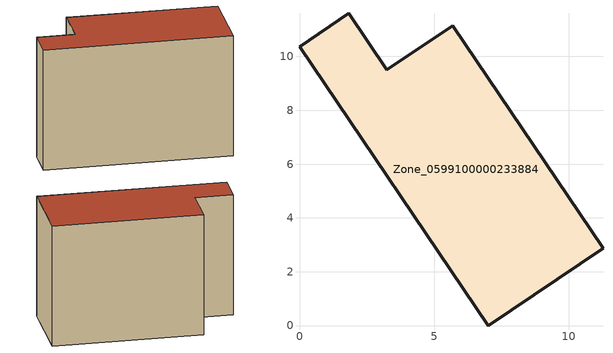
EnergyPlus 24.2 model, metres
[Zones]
Zone_0599100000233884
 floor ground (C_G): 7.01,0 0,10.36 1.83,11.6 3.25,9.5 5.69,11.15 11.28,2.88 z0.25
 wall outside (C_F): 3.25,9.5 1.83,11.6 0,10.36 7.01,0 11.28,2.88 5.69,11.15 3.25,9.5 z0.25:8.61
 roof outside (C_R): 11.28,2.88 5.69,11.15 3.25,9.5 1.83,11.6 0,10.36 7.01,0 z8.61
[BUILDING]
Pand.0599100000233884: North Axis=0; Terrain=City; Loads Convergence Tolerance Value=0.04; Temperature Convergence Tolerance Value=0.4; Solar Distribution=FullExterior; Maximum Number of Warmup Days=25; Minimum Number of Warmup Days=1
[Site:Location]
Rotterdam.The.Hague.AP_ZH_NLD Design_Conditions: Latitude=51.96; Longitude=4.45; Time Zone=1; Elevation=-4.5
[SITE:GROUNDTEMPERATURE:BUILDINGSURFACE]
18, 18, 18, 18, 18, 18, 18, 18, 18, 18, 18, 18
[MATERIAL] Thermal Absorptance=0.9; Solar Absorptance=0.7; Visible Absorptance=0.7
Name | Roughness | Thickness | Conductivity | Density | Specific Heat
G.TI.1975-1991 | MediumSmooth | 0.15 | 0.288461 | 540 | 1210
F.TI.1975-1991 | Rough | 0.3 | 0.230769 | 1920 | 840
R.TI.1975-1991 | MediumRough | 0.2 | 0.153846 | 1500 | 1000
[CONSTRUCTION]
C_G: G.TI.1975-1991
C_F: F.TI.1975-1991
C_R: R.TI.1975-1991
[ZONE]
Zone_0599100000233884: Type=1; Multiplier=1; Ceiling Height=Autocalculate; Volume=Autocalculate; Floor Area=autocalculate; Part of Total Floor Area=Yes
[ZONEINFILTRATION:DESIGNFLOWRATE]
Infil_Zone_0599100000233884: Zone or ZoneList or Space or SpaceList=Zone_0599100000233884; Schedule=AlwaysOn; Design Flow Rate Calculation Method=Flow/Area; Flow Rate per Floor Area=0.003; Constant Term Coefficient=1; Temperature Term Coefficient=0; Velocity Term Coefficient=0; Velocity Squared Term Coefficient=0
[HVACTEMPLATE:ZONE:IDEALLOADSAIRSYSTEM]
Zone_0599100000233884: Maximum Heating Supply Air Temperature=50; Minimum Cooling Supply Air Temperature=13; Maximum Heating Supply Air Humidity Ratio=0.0156; Minimum Cooling Supply Air Humidity Ratio=0.0077; Heating Limit=NoLimit; Cooling Limit=NoLimit; Dehumidification Control Type=ConstantSensibleHeatRatio; Cooling Sensible Heat Ratio=0.7; Dehumidification Setpoint=60; Humidification Control Type=None; Humidification Setpoint=30; Outdoor Air Method=None; Outdoor Air Flow Rate per Person=0.00944; Outdoor Air Flow Rate per Zone Floor Area=0; Outdoor Air Flow Rate per Zone=0; Demand Controlled Ventilation Type=None; Outdoor Air Economizer Type=NoEconomizer; Heat Recovery Type=None; Sensible Heat Recovery Effectiveness=0.7; Latent Heat Recovery Effectiveness=0.65
[ZONECONTROL:THERMOSTAT]
ThermostatControl_Zone_0599100000233884: Zone or ZoneList=Zone_0599100000233884; Control Type Schedule=DualSetpointControlType; Control 1=Thermostat_Zone_0599100000233884; Temperature Difference Between Cutout And Setpoint=0
[THERMOSTATSETPOINT:DUALSETPOINT]
Thermostat_Zone_0599100000233884: Heating Setpoint Temperature Schedule=HeatingSetpoint_Zone_0599100000233884; Cooling Setpoint Temperature Schedule=CoolingSetpoint_Zone_0599100000233884
[SCHEDULE:COMPACT]
HeatingSetpoint_Zone_0599100000233884: Through: 12/31, For: AllDays, Until: 24:00, 21
CoolingSetpoint_Zone_0599100000233884: Through: 12/31, For: AllDays, Until: 24:00, 24
DualSetpointControlType: Through: 12/31, For: AllDays, Until: 24:00, 4
AlwaysOn: Through: 12/31, For: AllDays, Until: 24:00, 1
